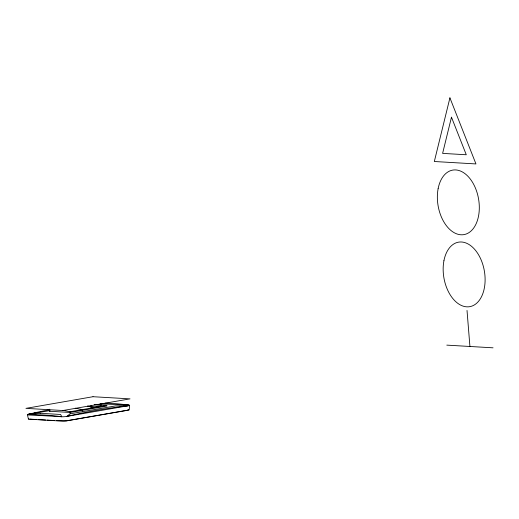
<?xml version="1.0" encoding="UTF-8"?>
<svg xmlns="http://www.w3.org/2000/svg" width="519" height="519" viewBox="0 0 519 519"><rect width="100%" height="100%" fill="white"/><g stroke="black" fill="none" stroke-linecap="round" stroke-linejoin="round"><path stroke-width="0.78" d="M129.555 405.242L129.257 409.77A3.088 0.35 -4.6 0 1 128.187 410.185L66.854 420.838A3.088 0.35 -4.6 0 1 62.52 421.136L29.096 419.19A3.088 0.35 -4.6 0 1 28.577 418.885M127.648 410.166L128.517 409.841L127.972 409.751M35.058 413.072L28.675 414.181A3.639 0.409 -4.6 0 0 28.195 414.804A486.387 304.783 80.1 0 1 61.729 416.757A3.639 0.409 -4.6 0 0 66.834 416.407L128.29 405.728A3.639 0.409 -4.6 0 0 128.77 405.105A486.387 304.783 80.1 0 0 105.208 403.146M49.973 410.607L28.675 414.181A870.233 670.996 -86.7 0 1 49.753 409.686M62.935 410.328L70.059 411.736L106.933 405.326L96.755 404.736M106.992 406.046L70.117 412.456L49.766 411.269M126.85 410.308L66.464 420.799L56.675 420.662M90.17 407.058L100.277 406.364L101.231 405.138L94.186 404.729M446.794 345.129L493.05 347.821M123.983 404.826L128.77 405.105L100.083 403.801M92.291 407.324L94.64 407.46L87.516 406.053M29.713 419.099L36.849 419.514M38.438 419.605L45.575 420.02M47.158 420.111L54.294 420.526M75.229 408.187L82.352 409.595L82.469 411.042M27.41 414.675L28.428 419.08M467.022 310.446L469.922 346.478M91.117 405.307L91.24 406.825M70.059 411.736L70.175 413.176M49.603 409.225L49.792 411.567M449.921 97.864L434.325 161.506L475.955 163.933L449.921 97.864M451.478 117.197L442.61 153.384L466.276 154.759L451.478 117.197M70.097 413.818L66.834 416.407A870.233 670.996 -86.7 0 1 128.29 405.728L115.627 405.903L70.097 413.818M92.992 396.711L25.95 408.362L62.955 410.516L129.997 398.864L92.992 396.711M40.3 413.28L28.195 414.804L61.729 416.757L60.652 414.467L40.3 413.28M443.927 260.733A32.742 20.52 80.1 0 0 469.325 306.735A32.742 20.52 80.1 0 0 479.128 255.776A32.742 20.52 80.1 0 0 443.927 260.733M438.127 188.669A32.742 20.52 80.1 0 0 463.525 234.679A32.742 20.52 80.1 0 0 473.328 183.713A32.742 20.52 80.1 0 0 438.127 188.669"/></g></svg>
